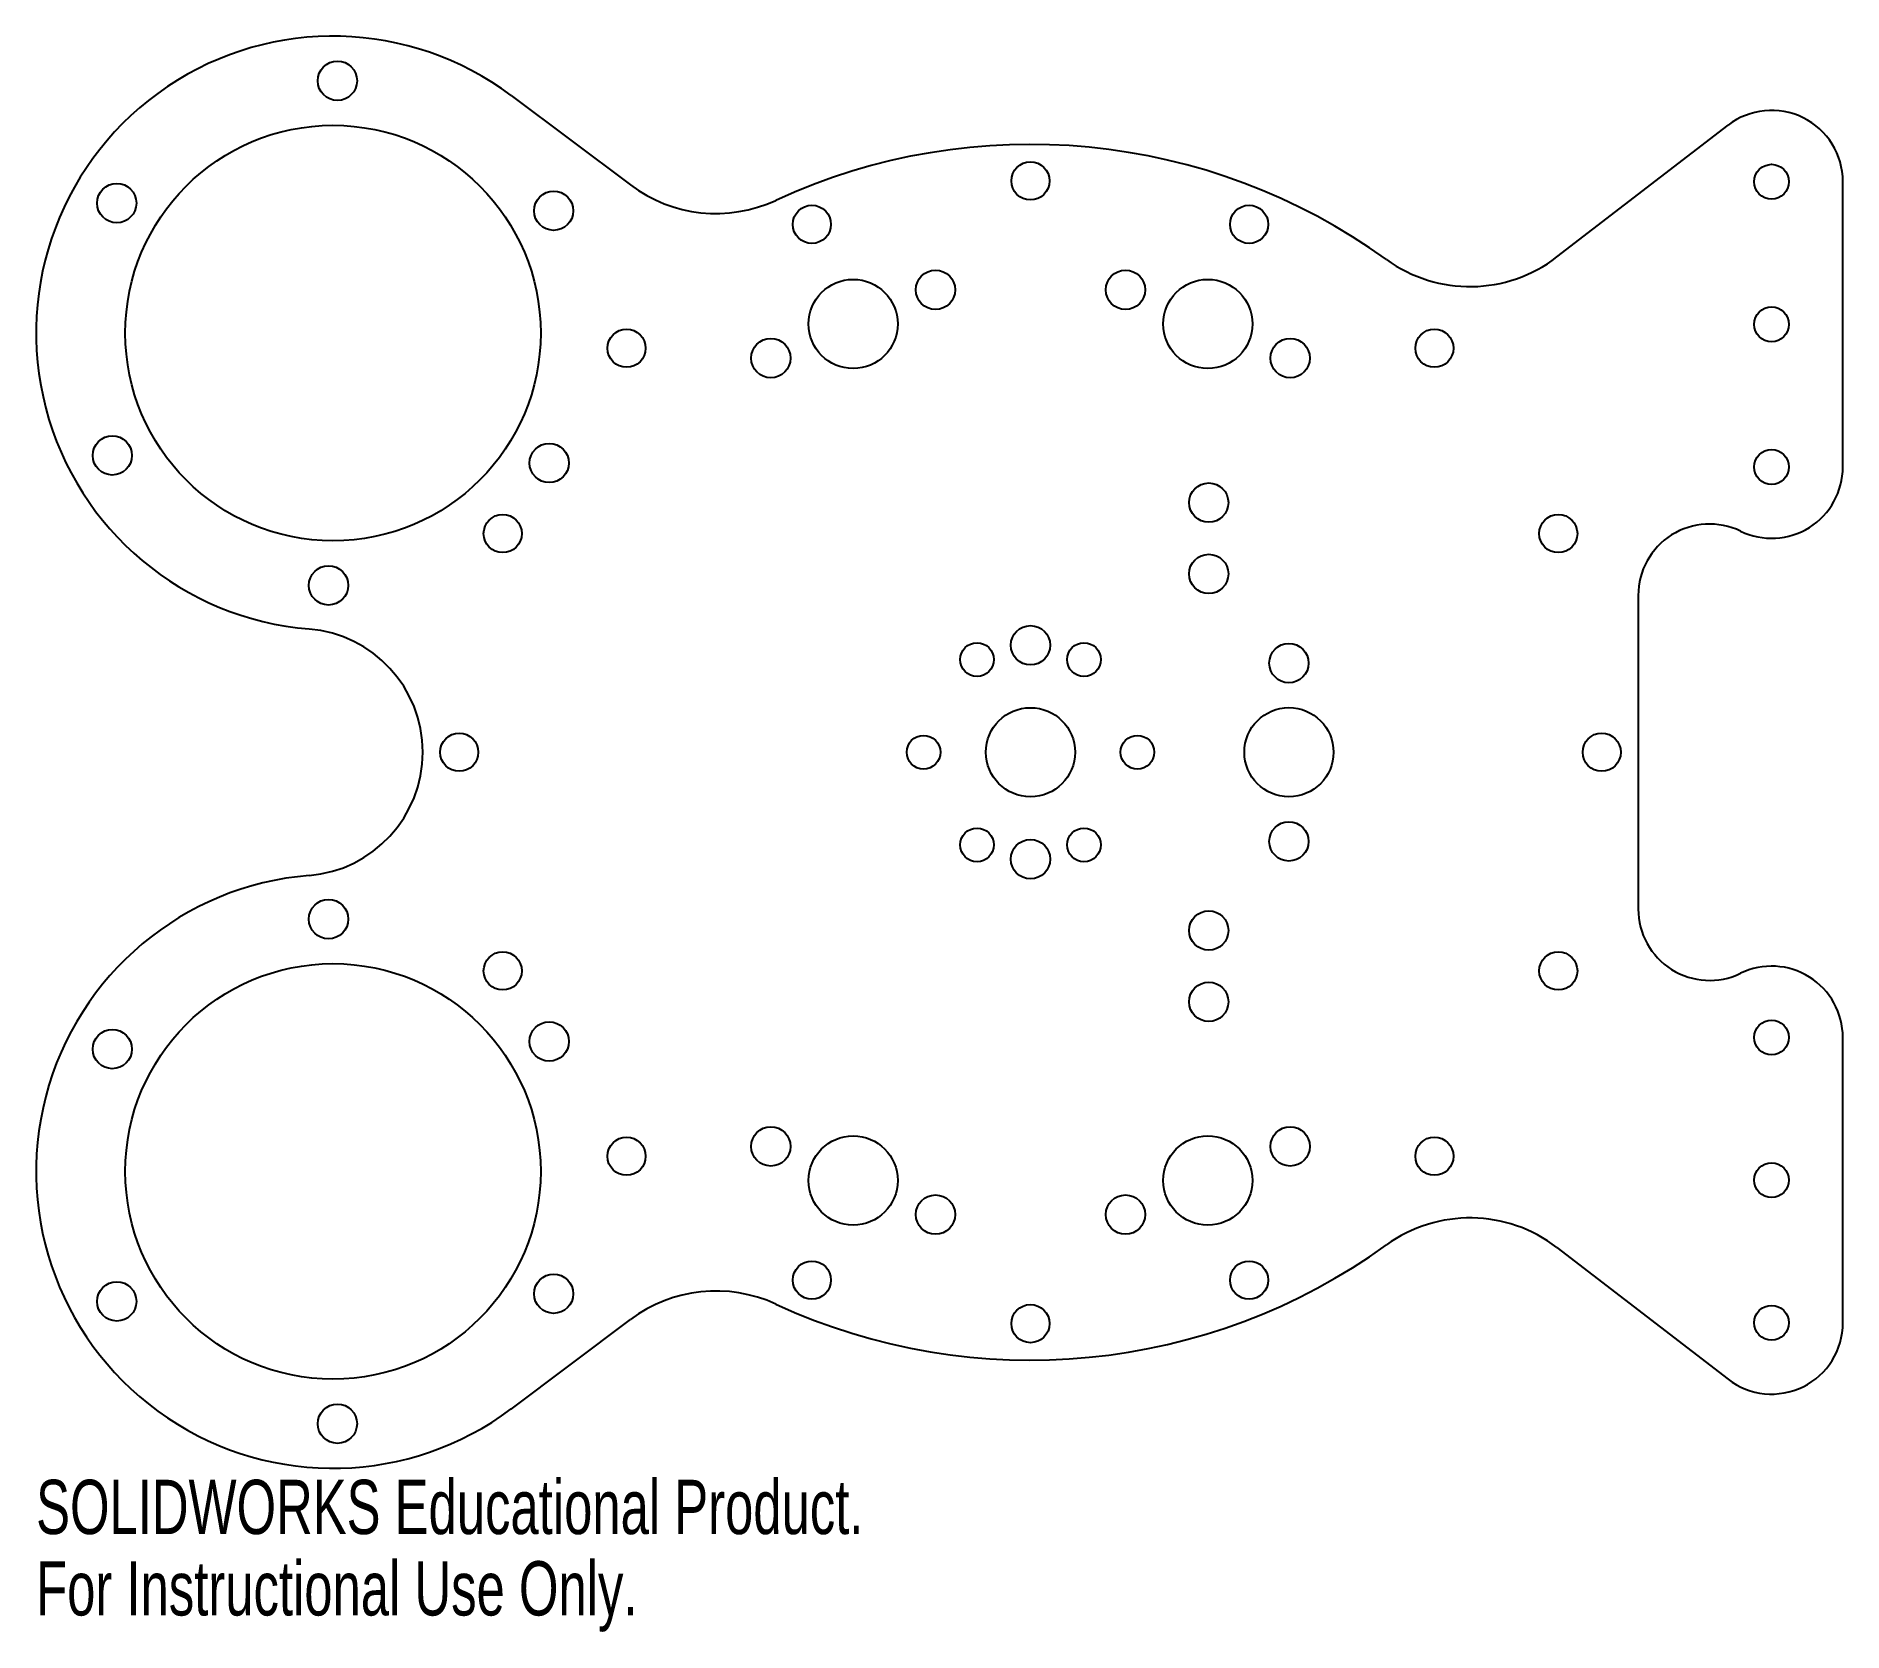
# Model space of a CAD drawing. Header units: inches. Extents: x -3.49 to 2.85, y -3.08 to 2.51.
import ezdxf

# ---------------------------------------------------------------- set-up
doc = ezdxf.new("R2010")
doc.units = ezdxf.units.IN
doc.header["$MEASUREMENT"] = 0
doc.styles.add('SLDTEXTSTYLE0', font='TXT', dxfattribs={"width": 0.7})

msp = doc.modelspace()

# ---------------------------------------------------------------- linework, layer by layer
at = {"color": 7, "linetype": 'Continuous', "lineweight": 25}
for p, q in [((-1.8214, 2.3024), (-1.4027, 1.9885)), ((1.8459, 1.7362), (2.4459, 2.1981)), ((2.8484, 1), (2.8484, 2)), ((2.1309, 0.5498), (2.1309, -0.5498)), ((2.8484, -2), (2.8484, -1)), ((1.8459, -1.7362), (2.4459, -2.1981)), ((-1.8214, -2.3024), (-1.4027, -1.9885))]:
    msp.add_line(p, q, dxfattribs=at)
for centre, radius in [((-2.4302, 2.3539), 0.0689), ((-2.4456, 1.4695), 0.7283), ((0, 2.003), 0.0669), ((2.5984, 2), 0.061), ((-3.2039, 1.9251), 0.0689), ((-1.6719, 1.8983), 0.0689), ((-0.7665, 1.8505), 0.0669), ((0.7665, 1.8505), 0.0669), ((-0.6219, 1.5013), 0.1563), ((-0.3331, 1.6209), 0.0689), ((0.3331, 1.6209), 0.0689), ((0.6219, 1.5013), 0.1563), ((2.5984, 1.5), 0.061), ((-1.4163, 1.4163), 0.0669), ((1.4163, 1.4163), 0.0669), ((-0.9106, 1.3817), 0.0689), ((0.9106, 1.3817), 0.0689), ((-3.2193, 1.0406), 0.0689), ((-1.6874, 1.0139), 0.0689), ((2.5984, 1), 0.061), ((0.625, 0.875), 0.0689), ((-1.8505, 0.7665), 0.0669), ((1.8505, 0.7665), 0.0669), ((-2.4611, 0.585), 0.0689), ((0.625, 0.625), 0.0689), ((0, 0.375), 0.0689), ((-0.1875, 0.3248), 0.0591), ((0.1875, 0.3248), 0.0591), ((0.9062, 0.3125), 0.0689), ((0, 0), 0.1562), ((0.9062, 0), 0.1563), ((-2.003, 0), 0.0669), ((2.003, 0), 0.0669), ((-0.375, 0), 0.0591), ((0.375, 0), 0.0591), ((0.9062, -0.3125), 0.0689), ((-0.1875, -0.3248), 0.0591), ((0, -0.375), 0.0689), ((0.1875, -0.3248), 0.0591), ((-2.4611, -0.585), 0.0689), ((0.625, -0.625), 0.0689), ((-2.4456, -1.4695), 0.7283), ((-1.8505, -0.7665), 0.0669), ((1.8505, -0.7665), 0.0669), ((0.625, -0.875), 0.0689), ((-1.6874, -1.0139), 0.0689), ((2.5984, -1), 0.061), ((-3.2193, -1.0406), 0.0689), ((-0.9106, -1.3817), 0.0689), ((0.9106, -1.3817), 0.0689), ((-1.4163, -1.4163), 0.0669), ((-0.6219, -1.5013), 0.1563), ((0.6219, -1.5013), 0.1563), ((1.4163, -1.4163), 0.0669), ((2.5984, -1.5), 0.061), ((-0.3331, -1.6209), 0.0689), ((0.3331, -1.6209), 0.0689), ((-1.6719, -1.8983), 0.0689), ((-0.7665, -1.8505), 0.0669), ((0.7665, -1.8505), 0.0669), ((-3.2039, -1.9251), 0.0689), ((0, -2.003), 0.0669), ((2.5984, -2), 0.061), ((-2.4302, -2.3539), 0.0689)]:
    msp.add_circle(centre, radius, dxfattribs=at)
for centre, radius, start, end in [((-2.4456, 1.4695), 1.0408, 53.14918, 265.38188), ((2.5984, 2), 0.25, 0, 127.58537), ((0, 0), 2.1309, 54.14858, 114.78191), ((-1.1028, 2.3886), 0.5, 233.14918, 294.78191), ((1.5409, 2.1325), 0.5, 234.14858, 307.58537), ((2.5984, 1), 0.25, 244.2122, 0), ((2.3809, 0.5498), 0.25, 64.2122, 180), ((-2.5643, 0), 0.4334, 274.61812, 85.38188), ((-2.4456, -1.4695), 1.0408, 94.61812, 306.85082), ((2.3809, -0.5498), 0.25, 180, 295.7878), ((2.5984, -1), 0.25, 0, 115.7878), ((1.5409, -2.1325), 0.5, 52.41463, 125.85142), ((0, 0), 2.1309, 245.21809, 305.85142), ((-1.1028, -2.3886), 0.5, 65.21809, 126.85082), ((2.5984, -2), 0.25, 232.41463, 0)]:
    msp.add_arc(centre, radius, start, end, dxfattribs=at)

# ---------------------------------------------------------------- texts
at = {"color": 7, "linetype": 'Continuous', "char_height": 0.1903, "attachment_point": 1, "style": 'SLDTEXTSTYLE0'}
for s, insert in [('SOLIDWORKS Educational Product.', (-3.4865, -2.5505)), ('For Instructional Use Only.', (-3.4865, -2.8359))]:
    msp.add_mtext(s, dxfattribs=dict(at, insert=insert))

doc.saveas('drawing.dxf')
